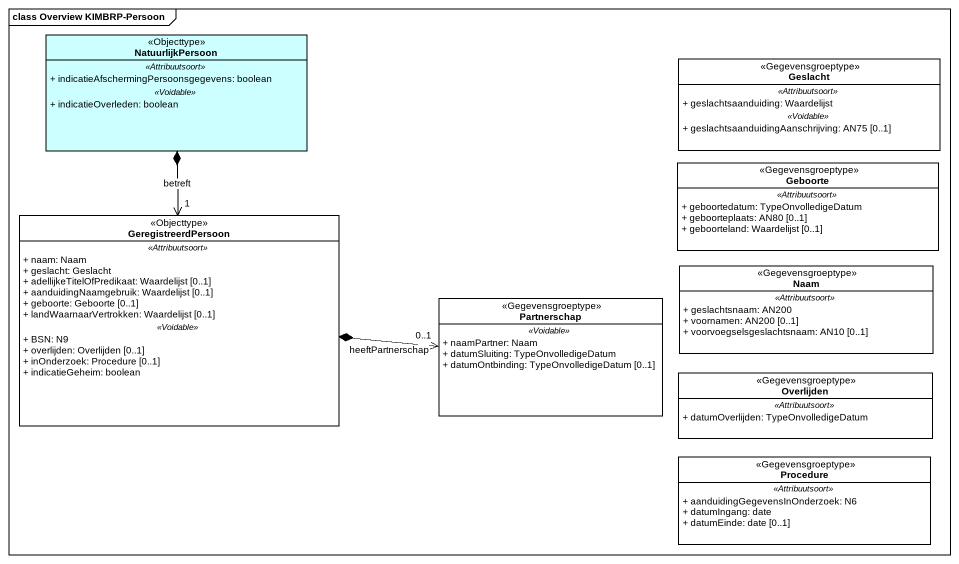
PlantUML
@startuml
mainframe class Overview KIMBRP-Persoon
hide circle
hide empty members
skinparam classAttributeIconSize 0
class NatuurlijkPersoon <<Objecttype>> #CCFFFF {
  .. <<Attribuutsoort>> ..
  + indicatieAfschermingPersoonsgegevens: boolean
  .. <<Voidable>> ..
  + indicatieOverleden: boolean
}
class Geslacht <<Gegevensgroeptype>> #FFFFFF {
  .. <<Attribuutsoort>> ..
  + geslachtsaanduiding: Waardelijst
  .. <<Voidable>> ..
  + geslachtsaanduidingAanschrijving: AN75 [0..1]
}
class Geboorte <<Gegevensgroeptype>> #FFFFFF {
  .. <<Attribuutsoort>> ..
  + geboortedatum: TypeOnvolledigeDatum
  + geboorteplaats: AN80 [0..1]
  + geboorteland: Waardelijst [0..1]
}
class GeregistreerdPersoon <<Objecttype>> #FFFFFF {
  .. <<Attribuutsoort>> ..
  + naam: Naam
  + geslacht: Geslacht
  + adellijkeTitelOfPredikaat: Waardelijst [0..1]
  + aanduidingNaamgebruik: Waardelijst [0..1]
  + geboorte: Geboorte [0..1]
  + landWaarnaarVertrokken: Waardelijst [0..1]
  .. <<Voidable>> ..
  + BSN: N9
  + overlijden: Overlijden [0..1]
  + inOnderzoek: Procedure [0..1]
  + indicatieGeheim: boolean
}
class Naam <<Gegevensgroeptype>> #FFFFFF {
  .. <<Attribuutsoort>> ..
  + geslachtsnaam: AN200
  + voornamen: AN200 [0..1]
  + voorvoegselsgeslachtsnaam: AN10 [0..1]
}
class Partnerschap <<Gegevensgroeptype>> #FFFFFF {
  .. <<Voidable>> ..
  + naamPartner: Naam
  + datumSluiting: TypeOnvolledigeDatum
  + datumOntbinding: TypeOnvolledigeDatum [0..1]
}
class Overlijden <<Gegevensgroeptype>> #FFFFFF {
  .. <<Attribuutsoort>> ..
  + datumOverlijden: TypeOnvolledigeDatum
}
class Procedure <<Gegevensgroeptype>> #FFFFFF {
  .. <<Attribuutsoort>> ..
  + aanduidingGegevensInOnderzoek: N6
  + datumIngang: date
  + datumEinde: date [0..1]
}
NatuurlijkPersoon *--> "1" GeregistreerdPersoon : betreft
GeregistreerdPersoon *-right-> "0..1" Partnerschap : heeftPartnerschap
@enduml
